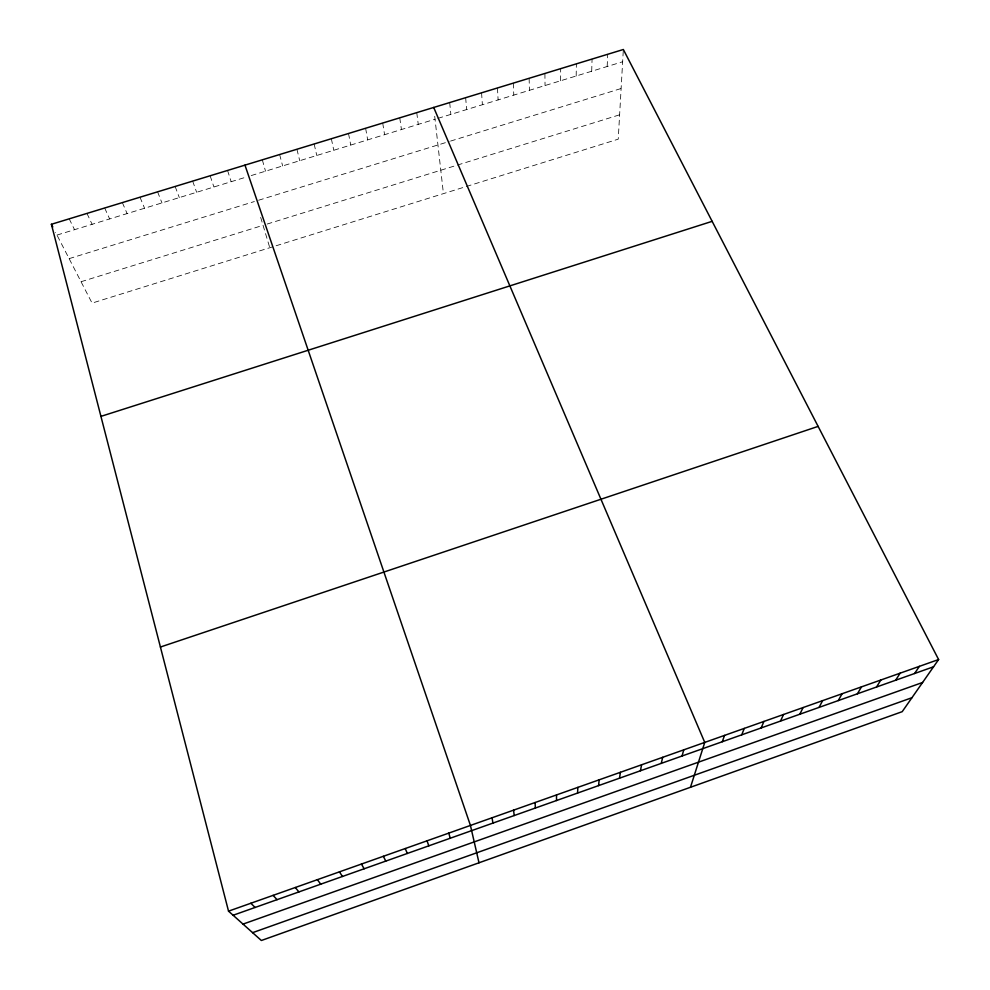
<?xml version="1.0" encoding="UTF-8"?>
<svg xmlns="http://www.w3.org/2000/svg" width="990" height="990" viewBox="0 0 990 990"><rect width="100%" height="100%" fill="white"/><g stroke="black" fill="none" stroke-linecap="round" stroke-linejoin="round"><path stroke-width="0.74" stroke-dasharray="4.95 3.71" d="M560.625 80.759L560.662 68.656M576.18 75.995L576.378 63.843M591.698 71.243L592.07 59.053M607.179 66.491L607.712 54.277M623.255 51.035L618.23 139.169L92.07 303.101L55.576 232.378M81.044 281.729L263.055 225.324L269.787 247.723M267.139 224.049L619.616 114.815M69.114 258.637L254.381 201.539M258.563 200.252L449.175 141.508M450.574 141.075L621.114 88.518M56.962 235.076L246.931 176.876M251.225 175.564L435.043 119.233M437.914 118.355L622.636 61.764M69.189 218.84L74.559 229.692M86.947 213.407L92.12 224.309M104.668 207.999L109.642 218.939M122.352 202.591L127.116 213.58M139.986 197.208L144.565 208.246M157.583 191.825L161.952 202.913M175.143 186.467L179.314 197.592M192.654 181.108L196.639 192.283M210.128 175.774L213.914 186.986M227.564 170.441L231.153 181.715M260.667 217.379L262.251 222.676M262.313 159.823L265.518 171.183M279.626 154.527L282.645 165.936M296.913 149.255L299.735 160.702M314.139 143.983L316.775 155.48M331.341 138.724L333.791 150.257M348.505 133.489L350.757 145.06M365.619 128.255L367.686 139.875M382.697 123.032L384.59 134.702M399.75 117.822L401.445 129.529M416.753 112.625L418.263 124.381M434.709 116.288L443.433 193.632M449.695 102.564L450.858 114.395M465.659 97.688L466.637 109.556M481.573 92.825L482.39 104.73M497.463 87.962L498.106 99.916M513.315 83.123L513.785 95.114M529.13 78.284L529.427 90.313M544.908 73.47L545.044 85.536"/><path stroke-width="1.49" d="M577.578 793.064L577.863 787.372M598.591 785.615L599.16 779.823M619.542 778.177L620.396 772.299M640.443 770.765L641.582 764.8M661.271 763.377L662.694 757.313M682.048 756.001L683.756 749.851M690.488 787.273L704.756 742.413L433.707 107.452M722.279 741.733L724.532 735.397M741.733 734.827L744.245 728.417M761.149 727.947L763.921 721.438M780.504 721.079L783.535 714.495M799.809 714.223L803.1 707.553M819.064 707.392L822.616 700.635M838.27 700.586L842.082 693.743M857.427 693.792L861.486 686.862M876.534 687.01L880.84 680.006M895.591 680.254L900.145 673.163M914.587 673.509L919.401 666.344M938.607 659.538L902.199 711.674L261.36 940.5L228.529 911.159L51.393 224.285L623.341 49.5L938.607 659.538L228.529 911.159M243.02 924.103L922.593 682.481M252.599 932.667L911.951 697.715M233.12 915.255L933.545 666.79M160.417 647.027L818.111 426.393M100.931 416.382L712.144 221.339M250.841 903.251L255.111 907.459M273.091 895.368L277.051 899.675M295.28 887.51L298.918 891.916M317.394 879.677L320.723 884.181M339.446 871.856L342.466 876.472M361.437 864.072L364.147 868.774M51.393 224.285L52.792 226.982M383.365 856.301L385.766 861.102M405.232 848.554L407.323 853.454M427.024 840.819L428.818 845.831M244.963 165.132L470.436 825.437L478.999 862.785M448.767 833.122L450.252 838.233M492.042 817.79L492.946 823.086M513.587 810.154L514.194 815.55M535.07 802.531L535.38 808.038M556.504 794.945L556.516 800.539"/></g></svg>
